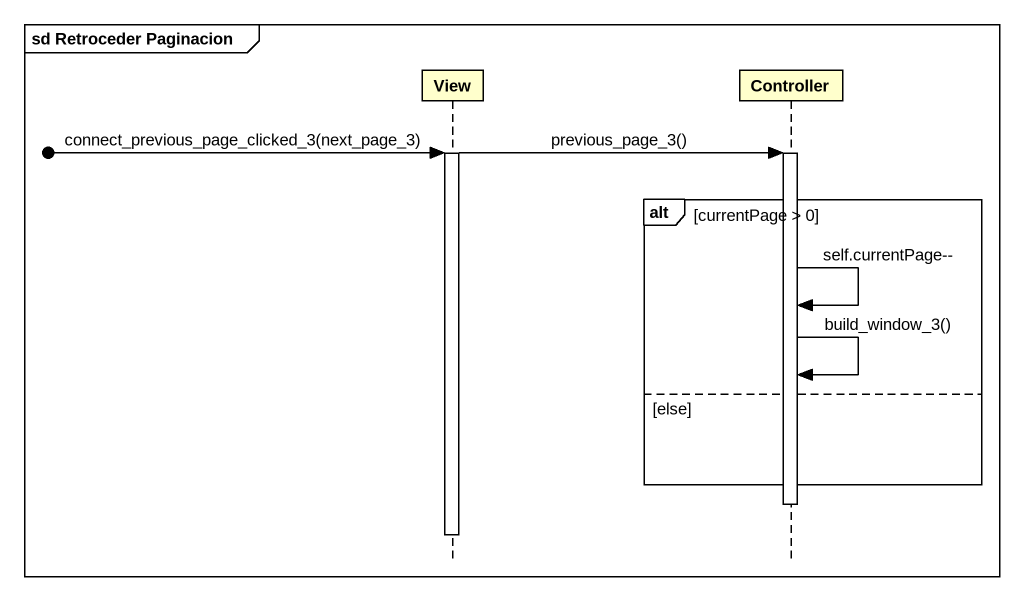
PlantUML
@startuml
mainframe sd Retroceder Paginacion
hide footbox
participant View
participant Controller

View -> Controller : previous_page_3()
[o-> View : connect_previous_page_clicked_3(next_page_3)
activate View
activate Controller
alt currentPage > 0
  Controller -> Controller : self.currentPage--
  Controller -> Controller : build_window_3()
else else
end
deactivate Controller
deactivate View
@enduml
